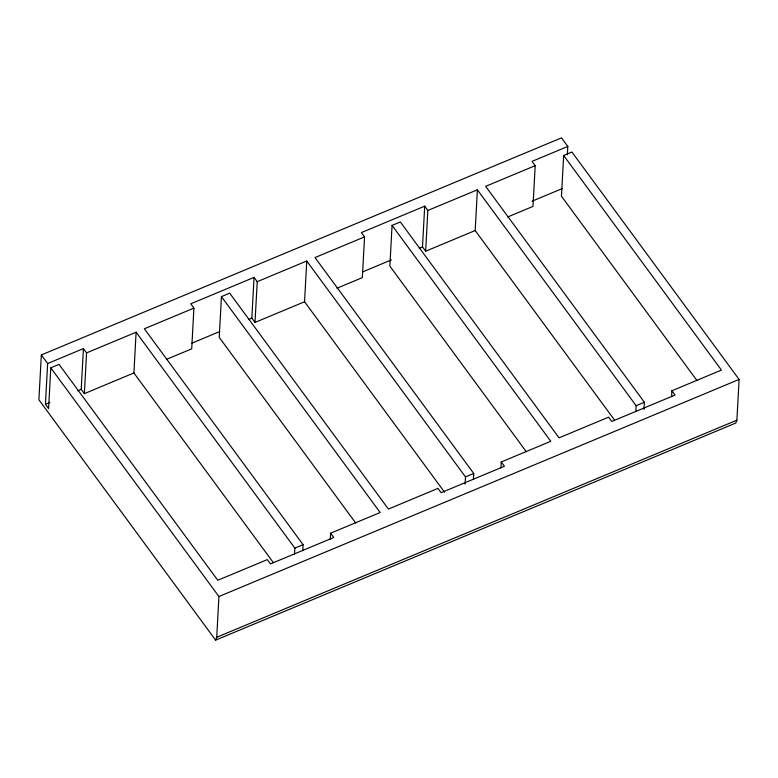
<?xml version="1.0" encoding="UTF-8"?>
<svg xmlns="http://www.w3.org/2000/svg" width="778" height="778" viewBox="0 0 778 778"><rect width="100%" height="100%" fill="white"/><g stroke="black" fill="none" stroke-linecap="round" stroke-linejoin="round"><path stroke-width="1.17" d="M567.356 154.832L567.814 146.439L561.502 137.862L41.331 354.953L38.9 399.775L215.613 640.138L735.784 423.047L736.892 420.178L739.1 379.431L571.918 152.021L563.661 155.474L561.453 196.221L697 380.588M563.661 155.474L721.439 370.085L671.9 390.76L675.051 395.049L611.751 421.472L608.6 417.173L559.051 437.849L400.33 221.954L392.073 225.396L550.795 441.301L501.256 461.976L504.416 466.265L441.116 492.688L437.956 488.389L388.416 509.065L229.695 293.17L221.438 296.613L380.16 512.517L330.621 533.193L333.772 537.481L270.472 563.904L267.321 559.606L217.772 580.281L59.05 364.376L50.794 367.829L48.586 408.576L45.435 404.288L47.643 363.53L41.331 354.953M84.364 393.639L86.572 352.891L136.111 332.216L133.904 372.963L84.364 393.639L81.213 389.35L83.421 348.602L47.643 363.53M257.217 281.675L306.756 261L304.548 301.757L255.009 322.432L257.217 281.675L254.056 277.386L190.756 303.809L193.907 308.098L191.709 348.845L166.385 359.417M221.438 296.613L219.231 337.36L355.692 522.981M215.613 640.138L216.722 637.27L218.919 596.522L50.794 367.829M255.009 322.432L251.848 318.134L254.056 277.386M294.512 554.111L294.843 548.12L136.111 332.216M302.768 550.668L303.099 544.678L144.368 328.773L193.907 308.098M330.29 539.183L330.621 533.193M427.851 210.468L477.391 189.793L475.183 230.541L425.644 251.216L427.851 210.468L424.7 206.17L361.391 232.593L364.551 236.882L362.344 277.629L337.02 288.2M392.073 225.396L389.866 266.144L526.327 451.765M425.644 251.216L422.493 246.918L424.7 206.17M465.088 484.101L465.477 476.904L306.756 261M473.413 479.452L473.734 473.462L315.012 257.557L364.551 236.882M500.935 467.967L501.256 461.976M567.814 146.439L532.035 161.377L535.186 165.665L532.988 206.413L507.664 216.984M635.791 411.679L636.122 405.688L477.391 189.793M643.99 409.432L644.379 402.245L485.647 186.341L535.186 165.665M671.57 396.751L671.9 390.76M45.435 404.288L49.909 402.421M77.858 390.751L81.213 389.35M191.884 343.166L219.649 331.574M248.522 319.525L251.848 318.134M362.519 271.95L391.392 259.901M419.157 248.308L422.493 246.918M532.064 201.191L562.251 188.587M294.843 548.12L303.099 544.678M465.477 476.904L473.734 473.462M636.122 405.688L644.379 402.245M218.919 596.522L739.1 379.431M216.722 637.27L736.892 420.178M475.183 230.541L614.523 420.062M304.548 301.757L444.598 492.25M133.904 372.963L273.243 562.494M83.421 348.602L86.572 352.891"/></g></svg>
